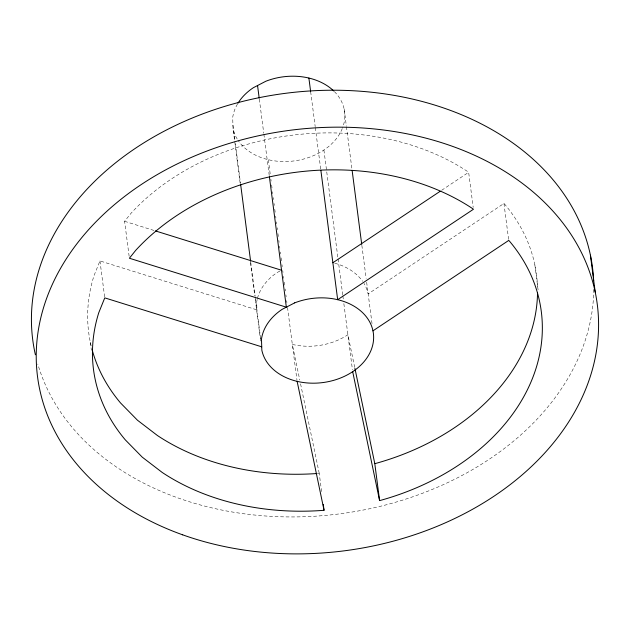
<?xml version="1.0" encoding="UTF-8"?>
<svg xmlns="http://www.w3.org/2000/svg" width="630" height="630" viewBox="0 0 630 630"><rect width="100%" height="100%" fill="white"/><g stroke="black" fill="none" stroke-linecap="round" stroke-linejoin="round"><path stroke-width="0.47" stroke-dasharray="3.15 2.36" d="M257.197 299.4A56.44 42.399 -7.4 0 0 256.686 302.172L256.93 309.881L99.965 260.93L93.988 275.727A225.761 169.604 -7.4 0 0 91.421 347.004M129.142 256.292L124.598 221.295L130.914 213.405A225.761 169.604 -7.4 0 1 467.806 171.667L468.649 172.313L473.193 207.309M441.654 190.291L468.649 172.313M537.485 286.902A225.761 169.604 -7.4 0 0 504.661 204.199L503.945 203.466L368.164 293.903A56.44 42.399 -7.4 0 0 364.03 283.476M279.846 271.113L277.31 272.428A56.44 42.399 -7.4 0 0 257.418 298.47M317.993 473.453L319.229 473.303L321.631 491.77M124.598 221.295L154.492 230.619M354.721 367.44L347.894 334.735A56.44 42.399 -7.4 0 1 292.328 344.413L299.762 380M300.565 383.851L319.229 473.303M534.854 264.876L538.138 290.147M503.945 203.466L508.615 239.439M344.177 109.203L346.319 125.724M346.445 126.701L352.005 169.47M361.848 245.298L366.148 278.35M366.652 282.24L372.078 324.041M323.907 150.035L337.924 257.938M338.05 258.914L342.72 294.879M342.846 295.848L343.35 299.738M343.854 303.628L352.438 369.731M310.653 91.657L315.197 126.654M315.323 127.63L320.749 169.431M268.341 159.713L270.364 175.266M270.868 179.156L271.12 181.101M271.625 184.984L272.002 187.905M272.507 191.788L272.759 193.733M273.27 197.623L273.522 199.568M274.026 203.459L274.278 205.404M274.782 209.286L275.16 212.208M275.664 216.098L275.916 218.035M276.42 221.925L276.672 223.87M277.184 227.761L277.436 229.706M277.94 233.596L278.318 236.51M278.822 240.4L279.074 242.345M279.578 246.228L279.83 248.173M280.334 252.063L280.586 254.008M281.098 257.898L281.476 260.812M281.98 264.702L282.232 266.648M282.736 270.53L282.988 272.475M283.492 276.365L283.744 278.31M284.248 282.201L284.626 285.114M285.138 289.005L285.39 290.95M285.894 294.84L286.146 296.777M286.65 300.668L286.902 302.613M287.532 307.471L297.006 380.386M259.324 99.146L263.742 133.166M263.868 134.143L269.293 175.943M232.942 125.181L234.832 139.758M235.344 143.648L240.518 183.503M250.74 262.245L255.166 296.273M255.292 297.242L260.718 339.042M237.471 104.052A56.44 42.399 -7.4 0 0 232.698 117.471L233.053 128.559L240.243 183.968M250.472 262.71L254.764 295.761M255.268 299.652L260.702 341.452M99.965 260.93L104.643 296.903M90.35 342.295L91.358 350.067M593.775 289.446A282.201 212.011 -7.4 0 1 341.499 513.615A282.201 212.011 -7.4 0 1 37.808 364.077M334.806 263.238A56.44 42.399 -7.4 0 1 362.565 281.256M334.435 91.641A56.44 42.399 -7.4 0 1 342.633 127.685M342.279 128.591A56.44 42.399 -7.4 0 1 292.911 161.067A56.44 42.399 -7.4 0 1 238.14 140.474M237.187 138.986A56.44 42.399 -7.4 0 1 233.053 128.559"/><path stroke-width="0.94" d="M332.868 262.749L440.023 191.386M372.96 330.844L508.741 240.408L509.457 241.14A225.761 169.604 -7.4 0 1 380.811 500.291L379.591 500.566L352.69 371.676M379.591 500.566L374.795 463.625L376.008 463.349A225.761 169.604 -7.4 0 0 537.532 292.706M323.269 504.409L324.033 510.245L322.788 510.394A225.761 169.604 -7.4 0 1 162.194 472.437L142.27 457.167L125.338 439.905A225.761 169.604 -7.4 0 1 98.784 312.669L104.769 297.872L261.726 346.823M155.429 230.911L281.539 270.238M354.918 368.4L374.795 463.625M297.132 381.355L324.033 510.245M590.42 255.197L595.216 292.139M352.131 170.446L361.722 244.33M308.881 78.049L310.653 91.657M320.875 170.399L337.672 299.691L473.445 209.255L472.602 208.609A225.761 169.604 -7.4 0 0 135.71 250.346L129.394 258.237L286.343 307.18L269.419 176.912M257.552 85.538L259.198 98.17M240.644 184.48L250.614 261.277M593.476 277.956A282.201 212.011 -7.4 0 1 593.633 280.822M35.398 354.777A282.201 212.011 -7.4 0 1 281.193 93.894A282.201 212.011 -7.4 0 1 593.35 276.042M317.008 473.524A225.761 169.604 -7.4 0 1 157.398 435.495L137.474 420.226L120.543 402.964A225.761 169.604 -7.4 0 1 92.153 349.815M237.951 103.241A56.44 42.399 -7.4 0 1 253.315 87.728L265.852 81.239A56.44 42.399 -7.4 0 1 333.774 90.988M294.643 302.88L282.106 309.369A56.44 42.399 -7.4 0 0 261.481 339.113L261.836 350.201A56.44 42.399 -7.4 0 0 330.884 381.079A56.44 42.399 -7.4 0 0 370.613 323.773A56.44 42.399 -7.4 0 0 294.643 302.88M182.684 534.838A282.201 212.011 -7.4 0 0 598.5 319.67A282.201 212.011 -7.4 0 0 171.013 167.06A282.201 212.011 -7.4 0 0 182.684 534.838"/></g></svg>
